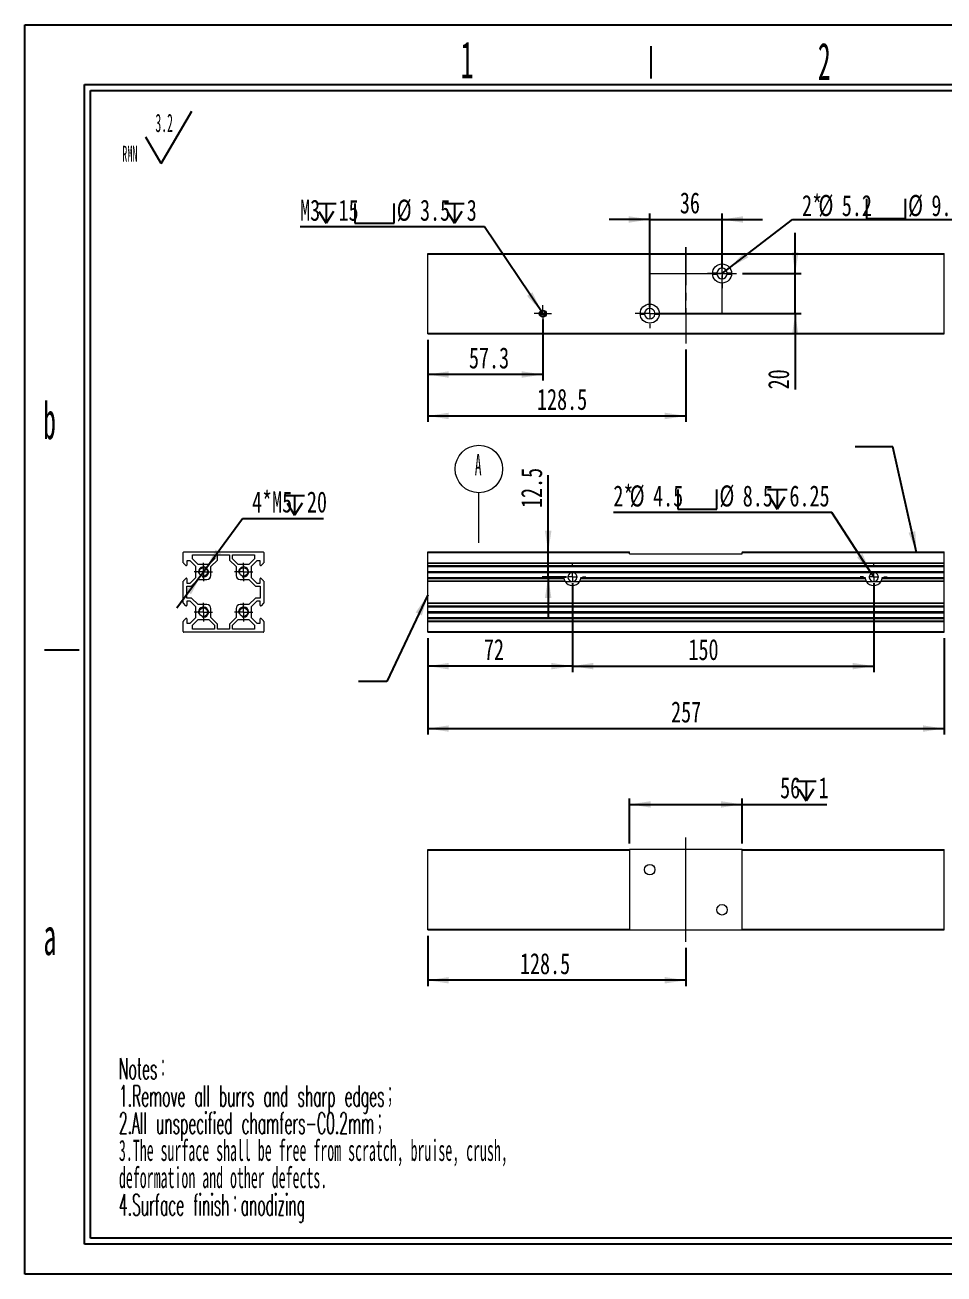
# Model space of a CAD drawing. Header units: millimetres. Extents: x 2 to 295, y 1 to 209.
# Drawn here: x 1.8 to 154.3, y 1.3 to 208.7 of the extents above; entities that cross this region are included whole.
import ezdxf

# ---------------------------------------------------------------- set-up
doc = ezdxf.new("R2010")
doc.units = ezdxf.units.MM
doc.linetypes.add('CENTER', pattern=[10.16, 6.35, -1.27, 1.27, -1.27])
doc.linetypes.add('CENTERX2', pattern=[20.32, 12.7, -2.54, 2.54, -2.54])
doc.layers.add('DIM', color=5, linetype='Continuous')
doc.layers.add('SLD-0', color=179, linetype='Continuous')
doc.layers.add('中心线', color=1, linetype='CENTER', lineweight=15)
doc.styles.add('SLDTEXTSTYLE1', font='TXT', dxfattribs={"width": 0.469})
doc.styles.add('SLDTEXTSTYLE14', font='TXT', dxfattribs={"width": 0.7})
doc.styles.add('SLDTEXTSTYLE2', font='TXT', dxfattribs={"width": 0.484, "bigfont": 'bigfont'})
doc.styles.add('SLDTEXTSTYLE3', font='TXT', dxfattribs={"width": 0.484})
doc.styles.add('SLDTEXTSTYLE6', font='TXT', dxfattribs={"width": 0.5025})
doc.dimstyles.new('SLDDIMSTYLE0', dxfattribs={"dimtxt": 3.5, "dimasz": 3.5, "dimexe": 0, "dimexo": 0.0625, "dimgap": 0.875, "dimtad": 2, "dimlfac": 3, "dimrnd": 1e-09, "dimzin": 12, "dimdsep": 46, "dimtxsty": 'SLDTEXTSTYLE1', "dimsah": 1, "dimcen": 0.09, "dimadec": 0, "dimazin": 3, "dimtfac": 1, "dimtofl": 0, "dimtmove": 0, "dimatfit": 3, "dimfxl": 0, "dimfrac": 2, "dimtolj": 1, "dimtzin": 12, "dimarcsym": 0})
doc.dimstyles.new('SLDDIMSTYLE1', dxfattribs={"dimtxt": 3.5, "dimasz": 3.5, "dimexe": 0, "dimexo": 0.0625, "dimgap": 0.875, "dimtad": 2, "dimlfac": 3, "dimrnd": 1e-09, "dimzin": 12, "dimdsep": 46, "dimtxsty": 'SLDTEXTSTYLE1', "dimsah": 1, "dimcen": 0.09, "dimadec": 0, "dimazin": 3, "dimtfac": 1, "dimtmove": 0, "dimatfit": 0, "dimfxl": 0, "dimfrac": 2, "dimtolj": 1, "dimtzin": 12, "dimarcsym": 0})
doc.dimstyles.new('SLDDIMSTYLE2', dxfattribs={"dimtxt": 3.5, "dimasz": 3.5, "dimexe": 0, "dimexo": 0.0625, "dimgap": 0.875, "dimtad": 0, "dimtih": 1, "dimtoh": 1, "dimlfac": 3, "dimrnd": 1e-09, "dimzin": 12, "dimdsep": 46, "dimtxsty": 'SLDTEXTSTYLE1', "dimsah": 1, "dimcen": 0, "dimadec": 0, "dimazin": 3, "dimtfac": 1, "dimtofl": 0, "dimtmove": 0, "dimatfit": 3, "dimfxl": 0, "dimfrac": 2, "dimtolj": 1, "dimtzin": 12, "dimarcsym": 0})
doc.dimstyles.new('SLDDIMSTYLE4', dxfattribs={"dimtxt": 0.18, "dimasz": 3.5, "dimexe": 0, "dimexo": 0.0625, "dimgap": 0, "dimtad": 0, "dimtih": 1, "dimtoh": 1, "dimdec": 0, "dimrnd": 1e-09, "dimzin": 0, "dimdsep": 46, "dimtxsty": 'Standard', "dimsah": 1, "dimcen": 0.09, "dimadec": 0, "dimazin": 0, "dimtfac": 3.5, "dimtdec": 0, "dimtofl": 0, "dimtmove": 0, "dimatfit": 3, "dimfxl": 0, "dimfrac": 2, "dimtolj": 1, "dimtzin": 0, "dimarcsym": 0})
doc.dimstyles.new('SLDDIMSTYLE6', dxfattribs={"dimtxt": 3.5, "dimasz": 3.5, "dimexe": 0, "dimexo": 0.0625, "dimgap": 0.875, "dimtad": 0, "dimtih": 1, "dimtoh": 1, "dimlfac": 3, "dimrnd": 1e-09, "dimzin": 12, "dimdsep": 46, "dimtxsty": 'SLDTEXTSTYLE1', "dimsah": 1, "dimcen": 0, "dimadec": 0, "dimazin": 3, "dimtfac": 1, "dimtmove": 0, "dimatfit": 3, "dimfxl": 0, "dimfrac": 2, "dimtolj": 1, "dimtzin": 12, "dimarcsym": 0})
doc.dimstyles.new('SLDDIMSTYLE7', dxfattribs={"dimtxt": 3.5, "dimasz": 3.5, "dimexe": 0, "dimexo": 0.0625, "dimgap": 0.875, "dimtad": 0, "dimtih": 1, "dimtoh": 1, "dimlfac": 3, "dimrnd": 1e-09, "dimzin": 12, "dimdsep": 46, "dimtxsty": 'SLDTEXTSTYLE1', "dimsah": 1, "dimcen": 0, "dimadec": 0, "dimazin": 3, "dimtfac": 1, "dimtofl": 0, "dimtmove": 0, "dimatfit": 3, "dimfxl": 0, "dimfrac": 2, "dimtolj": 1, "dimtzin": 12, "dimarcsym": 0})
doc.dimstyles.new('SLDDIMSTYLE8', dxfattribs={"dimtxt": 3.5, "dimasz": 3.5, "dimexe": 0, "dimexo": 0.0625, "dimgap": 0.875, "dimtad": 0, "dimtih": 1, "dimtoh": 1, "dimlfac": 3, "dimrnd": 1e-09, "dimzin": 12, "dimdsep": 46, "dimtxsty": 'SLDTEXTSTYLE1', "dimsah": 1, "dimcen": 0, "dimadec": 0, "dimazin": 3, "dimtfac": 1, "dimtofl": 0, "dimtmove": 0, "dimatfit": 3, "dimfxl": 0, "dimfrac": 2, "dimtolj": 1, "dimtzin": 12, "dimarcsym": 0})

# ---------------------------------------------------------------- blocks, each defined once
blk = doc.blocks.new('SW_NOTE_1')
at = {"layer": 'SLD-0', "color": 0, "char_height": 3.5, "attachment_point": 1}
for s, insert, style in [('Notes\\M+18146', (0, 4.51), 'SLDTEXTSTYLE2'), ('1.Remove all burrs and sharp edges\\M+18147', (0, -0.01), 'SLDTEXTSTYLE2'), ('2.All unspecified chamfers-C0.2mm\\M+18147', (0, -4.53), 'SLDTEXTSTYLE2'), ('3.The surface shall be free from scratch, bruise, crush,', (0, -9.05), 'SLDTEXTSTYLE3'), ('deformation and other defects.', (0, -13.57), 'SLDTEXTSTYLE3'), ('4.Surface finish\\M+18146anodizing', (0, -18.09), 'SLDTEXTSTYLE2')]:
    blk.add_mtext(s, dxfattribs=dict(at, insert=insert, style=style))
blk = doc.blocks.new('SW_NOTE_2')
at = {"layer": 'SLD-0', "color": 0}
for q in [(11.56, 9.16), (3.9, 4.83)]:
    blk.add_line((6.45, 0.49), q, dxfattribs=at)
at = {"layer": 'SLD-0', "color": 0, "attachment_point": 1, "style": 'SLDTEXTSTYLE1'}
for s, insert, char_height in [('3.2', (5.51, 8.73), 3.032), ('RMN', (0, 3.41), 2.646)]:
    blk.add_mtext(s, dxfattribs=dict(at, insert=insert, char_height=char_height))
blk = doc.blocks.new('_D')
at = {"layer": 'DIM'}
for p, q in [((68.64, 106.86), (68.64, 90.86)), ((154.31, 106.86), (154.31, 90.86)), ((68.64, 91.86), (154.31, 91.86))]:
    blk.add_line(p, q, dxfattribs=at)
for points in [[(68.64, 91.86), (72.14, 91.32), (72.14, 92.39)], [(154.31, 91.86), (150.81, 92.39), (150.81, 91.32)]]:
    blk.add_solid(points, dxfattribs=at)
at = {"layer": 'DIM', "insert": (109.02, 96.37), "char_height": 3.5, "attachment_point": 1, "style": 'SLDTEXTSTYLE14'}
blk.add_mtext('257', dxfattribs=at)
blk = doc.blocks.new('_D_1')
at = {"layer": 'DIM'}
for p, q in [((92.64, 116.02), (92.64, 101.22)), ((68.64, 106.86), (68.64, 101.22)), ((92.64, 102.22), (68.64, 102.22))]:
    blk.add_line(p, q, dxfattribs=at)
for points in [[(68.64, 102.22), (72.14, 101.68), (72.14, 102.76)], [(92.64, 102.22), (89.14, 102.76), (89.14, 101.68)]]:
    blk.add_solid(points, dxfattribs=at)
at = {"layer": 'DIM', "insert": (77.96, 106.73), "char_height": 3.5, "attachment_point": 1, "style": 'SLDTEXTSTYLE14'}
blk.add_mtext('72', dxfattribs=at)
blk = doc.blocks.new('_D_2')
at = {"layer": 'DIM'}
for p, q in [((92.64, 116.02), (92.64, 101.22)), ((142.64, 116.02), (142.64, 101.22)), ((92.64, 102.22), (142.64, 102.22))]:
    blk.add_line(p, q, dxfattribs=at)
for points in [[(92.64, 102.22), (96.14, 101.68), (96.14, 102.76)], [(142.64, 102.22), (139.14, 102.76), (139.14, 101.68)]]:
    blk.add_solid(points, dxfattribs=at)
at = {"layer": 'DIM', "insert": (111.9, 106.73), "char_height": 3.5, "attachment_point": 1, "style": 'SLDTEXTSTYLE14'}
blk.add_mtext('150', dxfattribs=at)
blk = doc.blocks.new('_D_3')
at = {"layer": 'DIM'}
for p, q in [((88.63, 121.19), (88.63, 133.91)), ((88.63, 117.02), (88.63, 121.19)), ((91.64, 117.02), (87.63, 117.02)), ((88.63, 117.02), (88.63, 110.29))]:
    blk.add_line(p, q, dxfattribs=at)
for points in [[(88.63, 121.19), (89.17, 124.69), (88.09, 124.69)], [(88.63, 117.02), (88.09, 113.52), (89.17, 113.52)]]:
    blk.add_solid(points, dxfattribs=at)
at = {"layer": 'DIM', "insert": (84.12, 128.47), "char_height": 3.5, "attachment_point": 1, "rotation": 90, "style": 'SLDTEXTSTYLE14'}
blk.add_mtext('12.5', dxfattribs=at)
blk = doc.blocks.new('SW_SYMBOL_HOLE_SPOT')
at = {"layer": 'DIM', "color": 0}
for p, q in [((0, 875), (0, 75)), ((1600, 75), (1600, 875)), ((0, 75), (1600, 75))]:
    blk.add_line(p, q, dxfattribs=at)
blk = doc.blocks.new('SW_SYMBOL_HOLE_DEPTH')
at = {"layer": 'DIM', "color": 0}
for p, q in [((0, 875), (800, 875)), ((100, 555), (400, 75)), ((400, 875), (400, 75)), ((700, 555), (400, 75))]:
    blk.add_line(p, q, dxfattribs=at)
blk = doc.blocks.new('_D_4')
at = {"layer": 'DIM'}
for p, q in [((135.69, 127.72), (99.44, 127.72)), ((142.23, 117.65), (135.69, 127.72)), ((142.64, 117.02), (142.23, 117.65))]:
    blk.add_line(p, q, dxfattribs=at)
blk.add_solid([(142.23, 117.65), (140.78, 120.88), (139.88, 120.29)], dxfattribs=at)
at = {"layer": 'DIM', "xscale": 0.004072727272727273, "yscale": 0.004072727272727273, "zscale": 0.004072727272727273}
for name, p in [('SW_SYMBOL_HOLE_SPOT', (110.12, 128)), ('SW_SYMBOL_HOLE_DEPTH', (125, 128))]:
    blk.add_blockref(name, p, dxfattribs=at)
at = {"layer": 'DIM', "char_height": 3.5, "attachment_point": 1, "style": 'SLDTEXTSTYLE14'}
for s, insert in [('2*', (99.44, 132.23)), ('%%c', (102.16, 132.23)), ('4.5', (106.03, 132.23)), ('%%c', (117.04, 132.23)), ('8.5', (120.91, 132.23)), ('6.25', (128.66, 132.23))]:
    blk.add_mtext(s, dxfattribs=dict(at, insert=insert))
blk = doc.blocks.new('SW_CENTERMARKSYMBOL_0')
at = {"layer": '中心线', "color": 0}
for p, q in [((0, 1.67), (0, 2.25)), ((-1.67, 0), (-2.25, 0)), ((0, 0), (-0.83, 0)), ((0, 0), (0, 0.83)), ((0, 0), (0, -0.83)), ((0, 0), (0.83, 0)), ((1.67, 0), (2.25, 0)), ((0, -1.67), (0, -2.25))]:
    blk.add_line(p, q, dxfattribs=at)
blk = doc.blocks.new('SW_CENTERMARKSYMBOL_1')
at = {"layer": '中心线', "color": 0}
for p, q in [((0, 1.67), (0, 2.25)), ((-1.67, 0), (-2.25, 0)), ((0, 0), (-0.83, 0)), ((0, 0), (0, 0.83)), ((0, 0), (0, -0.83)), ((0, 0), (0.83, 0)), ((1.67, 0), (2.25, 0)), ((0, -1.67), (0, -2.25))]:
    blk.add_line(p, q, dxfattribs=at)
blk = doc.blocks.new('SW_DATUMTAG_0')
at = {"color": 0, "linetype": 'Continuous', "lineweight": 0}
blk.add_line((0.68, -10.2), (0.68, -1.9), dxfattribs=at)
blk.add_circle((0.68, 2.04), 3.94, dxfattribs=at)
at = {"color": 0, "linetype": 'Continuous', "lineweight": 0, "insert": (0, 4.51), "char_height": 3.5, "attachment_point": 1, "style": 'SLDTEXTSTYLE1'}
blk.add_mtext('A', dxfattribs=at)
blk = doc.blocks.new('_D_5')
at = {"layer": 'DIM'}
for p, q in [((31.83, 118.42), (37.89, 126.72)), ((37.89, 126.72), (51.32, 126.72)), ((31.01, 117.29), (31.83, 118.42)), ((31.01, 117.29), (27.03, 111.86))]:
    blk.add_line(p, q, dxfattribs=at)
for points in [[(31.83, 118.42), (34.33, 120.93), (33.46, 121.56)], [(31.01, 117.29), (28.5, 114.78), (29.37, 114.15)]]:
    blk.add_solid(points, dxfattribs=at)
at = {"layer": 'DIM', "xscale": 0.004072727272727273, "yscale": 0.004072727272727273, "zscale": 0.004072727272727273}
blk.add_blockref('SW_SYMBOL_HOLE_DEPTH', (44.93, 127), dxfattribs=at)
at = {"layer": 'DIM', "char_height": 3.5, "attachment_point": 1, "style": 'SLDTEXTSTYLE14'}
for s, insert in [('4*M5', (39.48, 131.23)), ('20', (48.59, 131.23))]:
    blk.add_mtext(s, dxfattribs=dict(at, insert=insert))
blk = doc.blocks.new('SW_CENTERMARKSYMBOL_2')
at = {"layer": '中心线', "color": 0}
for p, q in [((-0.83, 0), (-1.53, 0)), ((0, 0), (-0.83, 0)), ((0, 0.83), (0, 1.53)), ((0, 0), (0, 0.83)), ((0, 0), (0, -0.83)), ((0, 0), (0.83, 0)), ((0.83, 0), (1.53, 0)), ((0, -0.83), (0, -1.53))]:
    blk.add_line(p, q, dxfattribs=at)
blk = doc.blocks.new('SW_CENTERMARKSYMBOL_3')
at = {"layer": '中心线', "color": 0}
for p, q in [((-0.83, 0), (-1.53, 0)), ((0, 0), (-0.83, 0)), ((0, 0.83), (0, 1.53)), ((0, 0), (0, 0.83)), ((0, 0), (0, -0.83)), ((0, 0), (0.83, 0)), ((0.83, 0), (1.53, 0)), ((0, -0.83), (0, -1.53))]:
    blk.add_line(p, q, dxfattribs=at)
blk = doc.blocks.new('SW_CENTERMARKSYMBOL_4')
at = {"layer": '中心线', "color": 0}
for p, q in [((-0.83, 0), (-1.53, 0)), ((0, 0), (-0.83, 0)), ((0, 0.83), (0, 1.53)), ((0, 0), (0, 0.83)), ((0, 0), (0, -0.83)), ((0, 0), (0.83, 0)), ((0.83, 0), (1.53, 0)), ((0, -0.83), (0, -1.53))]:
    blk.add_line(p, q, dxfattribs=at)
blk = doc.blocks.new('SW_CENTERMARKSYMBOL_5')
at = {"layer": '中心线', "color": 0}
for p, q in [((-0.83, 0), (-1.53, 0)), ((0, 0), (-0.83, 0)), ((0, 0.83), (0, 1.53)), ((0, 0), (0, 0.83)), ((0, 0), (0, -0.83)), ((0, 0), (0.83, 0)), ((0.83, 0), (1.53, 0)), ((0, -0.83), (0, -1.53))]:
    blk.add_line(p, q, dxfattribs=at)
blk = doc.blocks.new('_D_6')
at = {"layer": 'DIM'}
for p, q in [((68.64, 57.43), (68.64, 49.06)), ((111.48, 55.43), (111.48, 49.06)), ((111.48, 50.06), (68.64, 50.06))]:
    blk.add_line(p, q, dxfattribs=at)
for points in [[(68.64, 50.06), (72.14, 49.53), (72.14, 50.6)], [(111.48, 50.06), (107.98, 50.6), (107.98, 49.53)]]:
    blk.add_solid(points, dxfattribs=at)
at = {"layer": 'DIM', "insert": (83.94, 54.58), "char_height": 3.5, "attachment_point": 1, "style": 'SLDTEXTSTYLE14'}
blk.add_mtext('128.5', dxfattribs=at)
blk = doc.blocks.new('_D_7')
at = {"layer": 'DIM'}
for p, q in [((102.14, 72.77), (102.14, 80.27)), ((102.14, 79.27), (120.81, 79.27)), ((120.81, 72.77), (120.81, 80.27)), ((120.81, 79.27), (134.86, 79.27))]:
    blk.add_line(p, q, dxfattribs=at)
for points in [[(102.14, 79.27), (105.64, 78.73), (105.64, 79.8)], [(120.81, 79.27), (117.31, 79.8), (117.31, 78.73)]]:
    blk.add_solid(points, dxfattribs=at)
at = {"layer": 'DIM', "xscale": 0.004072727272727273, "yscale": 0.004072727272727273, "zscale": 0.004072727272727273}
blk.add_blockref('SW_SYMBOL_HOLE_DEPTH', (129.83, 79.55), dxfattribs=at)
at = {"layer": 'DIM', "char_height": 3.5, "attachment_point": 1, "style": 'SLDTEXTSTYLE14'}
for s, insert in [('56', (127.11, 83.78)), ('1', (133.49, 83.78))]:
    blk.add_mtext(s, dxfattribs=dict(at, insert=insert))
blk = doc.blocks.new('_D_8')
at = {"layer": 'DIM'}
for p, q in [((68.64, 156.41), (68.64, 142.76)), ((111.48, 154.8), (111.48, 142.76)), ((68.64, 143.76), (111.48, 143.76))]:
    blk.add_line(p, q, dxfattribs=at)
for points in [[(68.64, 143.76), (72.14, 143.22), (72.14, 144.3)], [(111.48, 143.76), (107.98, 144.3), (107.98, 143.22)]]:
    blk.add_solid(points, dxfattribs=at)
at = {"layer": 'DIM', "insert": (86.77, 148.27), "char_height": 3.5, "attachment_point": 1, "style": 'SLDTEXTSTYLE14'}
blk.add_mtext('128.5', dxfattribs=at)
blk = doc.blocks.new('_D_9')
at = {"layer": 'DIM'}
for p, q in [((105.48, 176.38), (98.75, 176.38)), ((105.48, 161.75), (105.48, 177.38)), ((105.48, 176.38), (117.48, 176.38)), ((117.48, 168.41), (117.48, 177.38)), ((117.48, 176.38), (124.21, 176.38))]:
    blk.add_line(p, q, dxfattribs=at)
for points in [[(105.48, 176.38), (101.98, 176.92), (101.98, 175.84)], [(117.48, 176.38), (120.98, 175.84), (120.98, 176.92)]]:
    blk.add_solid(points, dxfattribs=at)
at = {"layer": 'DIM', "insert": (110.48, 180.89), "char_height": 3.5, "attachment_point": 1, "style": 'SLDTEXTSTYLE14'}
blk.add_mtext('36', dxfattribs=at)
blk = doc.blocks.new('_D_10')
at = {"layer": 'DIM'}
for p, q in [((129.62, 167.41), (129.62, 174.14)), ((120.89, 167.41), (130.62, 167.41)), ((129.62, 160.75), (129.62, 167.41)), ((106.48, 160.75), (130.62, 160.75)), ((129.62, 160.75), (129.62, 148.17))]:
    blk.add_line(p, q, dxfattribs=at)
for points in [[(129.62, 167.41), (130.16, 170.91), (129.09, 170.91)], [(129.62, 160.75), (129.09, 157.25), (130.16, 157.25)]]:
    blk.add_solid(points, dxfattribs=at)
at = {"layer": 'DIM', "insert": (125.11, 148.17), "char_height": 3.5, "attachment_point": 1, "rotation": 90, "style": 'SLDTEXTSTYLE14'}
blk.add_mtext('20', dxfattribs=at)
blk = doc.blocks.new('_D_11')
at = {"layer": 'DIM'}
for p, q in [((118.73, 168.38), (129.17, 176.37)), ((129.17, 176.37), (165.42, 176.37)), ((117.48, 167.41), (118.73, 168.38))]:
    blk.add_line(p, q, dxfattribs=at)
blk.add_solid([(118.73, 168.38), (121.84, 170.08), (121.18, 170.93)], dxfattribs=at)
at = {"layer": 'DIM', "xscale": 0.004072727272727273, "yscale": 0.004072727272727273, "zscale": 0.004072727272727273}
for name, p in [('SW_SYMBOL_HOLE_SPOT', (141.43, 176.23)), ('SW_SYMBOL_HOLE_DEPTH', (156.31, 176.23))]:
    blk.add_blockref(name, p, dxfattribs=at)
at = {"layer": 'DIM', "char_height": 3.5, "attachment_point": 1, "style": 'SLDTEXTSTYLE14'}
for s, insert in [('2*', (130.75, 180.45)), ('%%c', (133.48, 180.45)), ('%%c', (148.35, 180.45)), ('5.2', (137.35, 180.45)), ('9.5', (152.22, 180.45)), ('6.25', (159.97, 180.45))]:
    blk.add_mtext(s, dxfattribs=dict(at, insert=insert))
blk = doc.blocks.new('_D_12')
at = {"layer": 'DIM'}
for p, q in [((87.74, 159.75), (87.74, 149.64)), ((68.64, 156.41), (68.64, 149.64)), ((87.74, 150.64), (68.64, 150.64))]:
    blk.add_line(p, q, dxfattribs=at)
for points in [[(68.64, 150.64), (72.14, 150.1), (72.14, 151.18)], [(87.74, 150.64), (84.24, 151.18), (84.24, 150.1)]]:
    blk.add_solid(points, dxfattribs=at)
at = {"layer": 'DIM', "insert": (75.48, 155.15), "char_height": 3.5, "attachment_point": 1, "style": 'SLDTEXTSTYLE14'}
blk.add_mtext('57.3', dxfattribs=at)
blk = doc.blocks.new('_D_13')
at = {"layer": 'DIM'}
for p, q in [((78.06, 175.16), (47.46, 175.16)), ((87.51, 161.09), (78.06, 175.16)), ((87.74, 160.75), (87.51, 161.09))]:
    blk.add_line(p, q, dxfattribs=at)
blk.add_solid([(87.51, 161.09), (86.01, 164.3), (85.11, 163.7)], dxfattribs=at)
at = {"layer": 'DIM', "xscale": 0.004072727272727273, "yscale": 0.004072727272727273, "zscale": 0.004072727272727273}
for name, p in [('SW_SYMBOL_HOLE_DEPTH', (50.18, 175.45)), ('SW_SYMBOL_HOLE_SPOT', (56.57, 175.45)), ('SW_SYMBOL_HOLE_DEPTH', (71.45, 175.45))]:
    blk.add_blockref(name, p, dxfattribs=at)
at = {"layer": 'DIM', "char_height": 3.5, "attachment_point": 1, "style": 'SLDTEXTSTYLE14'}
for s, insert in [('M3', (47.46, 179.67)), ('15', (53.84, 179.67)), ('%%c', (63.49, 179.67)), ('3.5', (67.36, 179.67)), ('3', (75.11, 179.67))]:
    blk.add_mtext(s, dxfattribs=dict(at, insert=insert))
blk = doc.blocks.new('SW_CENTERMARKSYMBOL_6')
at = {"layer": '中心线', "color": 0}
for p, q in [((0, 1.67), (0, 2.42)), ((-1.67, 0), (-2.42, 0)), ((0, 0), (-0.83, 0)), ((0, 0), (0, 0.83)), ((0, 0), (0, -0.83)), ((0, 0), (0.83, 0)), ((1.67, 0), (2.42, 0)), ((0, -1.67), (0, -2.42))]:
    blk.add_line(p, q, dxfattribs=at)
blk = doc.blocks.new('SW_CENTERMARKSYMBOL_7')
at = {"layer": '中心线', "color": 0}
for p, q in [((0, 1.67), (0, 2.42)), ((-1.67, 0), (-2.42, 0)), ((0, 0), (-0.83, 0)), ((0, 0), (0, 0.83)), ((0, 0), (0, -0.83)), ((0, 0), (0.83, 0)), ((1.67, 0), (2.42, 0)), ((0, -1.67), (0, -2.42))]:
    blk.add_line(p, q, dxfattribs=at)
blk = doc.blocks.new('SW_CENTERMARKSYMBOL_8')
at = {"layer": '中心线', "color": 0}
for p, q in [((-0.83, 0), (-1.42, 0)), ((0, 0), (-0.83, 0)), ((0, 0.83), (0, 1.42)), ((0, 0), (0, 0.83)), ((0, 0), (0, -0.83)), ((0, 0), (0.83, 0)), ((0.83, 0), (1.42, 0)), ((0, -0.83), (0, -1.42))]:
    blk.add_line(p, q, dxfattribs=at)

msp = doc.modelspace()

# ---------------------------------------------------------------- linework, layer by layer
at = {"color": 7, "linetype": 'Continuous', "lineweight": 15}
for p, q in [((68.6428, 170.7474), (154.3094, 170.7474)), ((68.6428, 170.6474), (68.6428, 170.7474)), ((68.6428, 157.514), (68.6428, 170.6474)), ((68.6428, 170.6474), (154.3094, 170.6474)), ((154.3094, 170.6474), (154.3094, 170.7474)), ((154.3094, 157.514), (154.3094, 170.6474)), ((115.8928, 167.414), (116.6094, 167.414)), ((115.8959, 167.514), (116.6152, 167.514)), ((115.8959, 167.314), (116.6152, 167.314)), ((118.337, 167.514), (119.0563, 167.514)), ((118.337, 167.314), (119.0563, 167.314)), ((118.3428, 167.414), (119.0594, 167.414)), ((87.1594, 160.7474), (87.3261, 160.7474)), ((87.1681, 160.8474), (87.3383, 160.8474)), ((87.1681, 160.6474), (87.3383, 160.6474)), ((87.3284, 160.7474), (88.1592, 160.7474)), ((87.3416, 160.8474), (88.1446, 160.8474)), ((87.3421, 160.6474), (88.1421, 160.6474)), ((88.1473, 160.8474), (88.3175, 160.8474)), ((88.1473, 160.6474), (88.3175, 160.6474)), ((88.1594, 160.7474), (88.3261, 160.7474)), ((103.8928, 160.7474), (104.6094, 160.7474)), ((103.8959, 160.8474), (104.6152, 160.8474)), ((103.8959, 160.6474), (104.6152, 160.6474)), ((106.337, 160.8474), (107.0563, 160.8474)), ((106.337, 160.6474), (107.0563, 160.6474)), ((106.3428, 160.7474), (107.0594, 160.7474)), ((68.6428, 157.414), (68.6428, 157.514)), ((68.6428, 157.514), (154.3094, 157.514)), ((68.6428, 157.414), (154.3094, 157.414)), ((154.3094, 157.414), (154.3094, 157.514)), ((28.0848, 119.3956), (28.0848, 121.0893)), ((28.1848, 121.1893), (41.3182, 121.1893)), ((29.5848, 120.0429), (29.5848, 120.6893)), ((29.5848, 120.6893), (33.2515, 120.6893)), ((33.2515, 120.6893), (33.2515, 120.0429)), ((33.7515, 120.6893), (35.7515, 120.6893)), ((33.7515, 119.8358), (33.7515, 120.6893)), ((35.7515, 120.6893), (35.7515, 119.8358)), ((36.2515, 120.6893), (39.9182, 120.6893)), ((36.2515, 120.0429), (36.2515, 120.6893)), ((39.9182, 120.6893), (39.9182, 120.0429)), ((41.4182, 121.0893), (41.4182, 119.3956)), ((68.6428, 121.0893), (68.6428, 121.1893)), ((68.6428, 121.1893), (102.1428, 121.1893)), ((68.6428, 121.0893), (102.1428, 121.0893)), ((68.6428, 119.3956), (68.6428, 121.0893)), ((102.1428, 121.0893), (102.1428, 121.1893)), ((102.1428, 120.856), (102.1428, 121.0893)), ((102.1428, 120.856), (120.8094, 120.856)), ((120.8094, 121.1893), (120.8094, 121.0893)), ((120.8094, 121.1893), (154.3094, 121.1893)), ((120.8094, 121.0893), (154.3094, 121.0893)), ((120.8094, 120.856), (120.8094, 121.0893)), ((154.3094, 121.0893), (154.3094, 121.1893)), ((154.3094, 119.3956), (154.3094, 121.0893)), ((28.5141, 118.9267), (28.1129, 119.328)), ((29.2313, 119.6893), (28.6848, 119.6893)), ((28.6848, 119.6893), (28.6848, 118.9974)), ((30.1682, 118.7524), (29.2313, 119.6893)), ((30.5217, 119.106), (29.5848, 120.0429)), ((30.1682, 117.956), (30.1682, 118.7524)), ((31.3182, 119.106), (30.5217, 119.106)), ((31.4182, 119.006), (31.3182, 119.106)), ((31.5182, 119.106), (31.4182, 119.006)), ((32.3146, 119.106), (31.5182, 119.106)), ((33.2515, 120.0429), (32.3146, 119.106)), ((32.6682, 118.7524), (33.7515, 119.8358)), ((32.6682, 117.956), (32.6682, 118.7524)), ((35.7515, 119.8358), (36.8348, 118.7524)), ((37.1884, 119.106), (36.2515, 120.0429)), ((36.8348, 118.7524), (36.8348, 117.956)), ((37.9848, 119.106), (37.1884, 119.106)), ((38.0848, 119.006), (37.9848, 119.106)), ((38.1848, 119.106), (38.0848, 119.006)), ((38.9813, 119.106), (38.1848, 119.106)), ((39.9182, 120.0429), (38.9813, 119.106)), ((40.2717, 119.6893), (39.3348, 118.7524)), ((39.3348, 118.7524), (39.3348, 117.956)), ((40.8182, 119.6893), (40.2717, 119.6893)), ((40.8182, 118.9974), (40.8182, 119.6893)), ((41.3902, 119.328), (40.9889, 118.9267)), ((68.6428, 119.3956), (154.3094, 119.3956)), ((68.6428, 119.328), (68.6428, 119.3956)), ((68.6428, 119.328), (154.3094, 119.328)), ((68.6428, 118.9267), (68.6428, 119.328)), ((68.6428, 118.9267), (154.3094, 118.9267)), ((68.6428, 118.8974), (68.6428, 118.9267)), ((68.6428, 118.8974), (154.3094, 118.8974)), ((68.6428, 118.7524), (68.6428, 118.8974)), ((68.6428, 118.7524), (154.3094, 118.7524)), ((68.6428, 117.956), (68.6428, 118.7524)), ((154.3094, 119.328), (154.3094, 119.3956)), ((154.3094, 118.9267), (154.3094, 119.328)), ((154.3094, 118.8974), (154.3094, 118.9267)), ((154.3094, 118.7524), (154.3094, 118.8974)), ((154.3094, 117.956), (154.3094, 118.7524)), ((28.0848, 112.7289), (28.0848, 116.3164)), ((28.1129, 116.384), (28.5141, 116.7853)), ((28.6848, 116.7146), (28.6848, 116.0226)), ((29.2313, 116.0226), (30.1682, 116.9595)), ((29.4384, 115.5226), (30.5217, 116.606)), ((30.2682, 117.856), (30.1682, 117.956)), ((30.1682, 117.756), (30.2682, 117.856)), ((30.1682, 116.9595), (30.1682, 117.756)), ((30.5217, 116.606), (31.3182, 116.606)), ((31.3182, 116.606), (31.4182, 116.706)), ((31.4182, 116.706), (31.5182, 116.606)), ((31.5182, 116.606), (32.0015, 116.606)), ((32.5682, 117.856), (32.6682, 117.956)), ((32.6682, 117.756), (32.5682, 117.856)), ((32.6682, 117.2726), (32.6682, 117.756)), ((36.8348, 117.956), (36.9348, 117.856)), ((36.9348, 117.856), (36.8348, 117.756)), ((36.8348, 117.756), (36.8348, 117.2726)), ((37.5015, 116.606), (37.9848, 116.606)), ((37.9848, 116.606), (38.0848, 116.706)), ((38.0848, 116.706), (38.1848, 116.606)), ((38.1848, 116.606), (38.9813, 116.606)), ((38.9813, 116.606), (40.0646, 115.5226)), ((39.3348, 117.956), (39.2348, 117.856)), ((39.2348, 117.856), (39.3348, 117.756)), ((39.3348, 117.756), (39.3348, 116.9595)), ((39.3348, 116.9595), (40.2717, 116.0226)), ((40.8182, 116.0226), (40.8182, 116.7146)), ((40.9889, 116.7853), (41.3902, 116.384)), ((41.4182, 116.3164), (41.4182, 112.7289)), ((68.6428, 117.956), (154.3094, 117.956)), ((68.6428, 117.856), (68.6428, 117.956)), ((68.6428, 117.856), (154.3094, 117.856)), ((68.6428, 117.756), (68.6428, 117.856)), ((68.6428, 117.756), (92.4855, 117.756)), ((68.6428, 116.9595), (68.6428, 117.756)), ((68.6428, 116.9595), (91.2275, 116.9595)), ((68.6428, 116.8146), (68.6428, 116.9595)), ((91.2416, 116.8146), (68.6428, 116.8146)), ((68.6428, 116.7853), (68.6428, 116.8146)), ((68.6428, 116.7853), (91.2461, 116.7853)), ((68.6428, 116.384), (68.6428, 116.7853)), ((68.6428, 116.384), (91.3782, 116.384)), ((68.6428, 116.3164), (68.6428, 116.384)), ((68.6428, 116.3164), (91.4147, 116.3164)), ((68.6428, 112.7289), (68.6428, 116.3164)), ((91.4538, 116.2524), (93.8318, 116.2524)), ((92.8, 117.756), (142.4855, 117.756)), ((93.8708, 116.3164), (141.4147, 116.3164)), ((93.9073, 116.384), (141.3782, 116.384)), ((94.0394, 116.7853), (141.2461, 116.7853)), ((141.2416, 116.8146), (94.0439, 116.8146)), ((94.058, 116.9595), (141.2275, 116.9595)), ((141.4538, 116.2524), (143.8318, 116.2524)), ((142.8, 117.756), (154.3094, 117.756)), ((143.8708, 116.3164), (154.3094, 116.3164)), ((143.9073, 116.384), (154.3094, 116.384)), ((144.0394, 116.7853), (154.3094, 116.7853)), ((154.3094, 116.8146), (144.0439, 116.8146)), ((144.058, 116.9595), (154.3094, 116.9595)), ((154.3094, 117.856), (154.3094, 117.956)), ((154.3094, 117.756), (154.3094, 117.856)), ((154.3094, 116.9595), (154.3094, 117.756)), ((154.3094, 116.8146), (154.3094, 116.9595)), ((154.3094, 116.7853), (154.3094, 116.8146)), ((154.3094, 116.384), (154.3094, 116.7853)), ((154.3094, 116.3164), (154.3094, 116.384)), ((154.3094, 112.7289), (154.3094, 116.3164)), ((28.6848, 116.0226), (29.2313, 116.0226)), ((28.6848, 115.5226), (29.4384, 115.5226)), ((28.6848, 113.5226), (28.6848, 115.5226)), ((40.0646, 115.5226), (40.8182, 115.5226)), ((40.2717, 116.0226), (40.8182, 116.0226)), ((40.8182, 115.5226), (40.8182, 113.5226)), ((28.5141, 112.26), (28.1129, 112.6613)), ((29.4384, 113.5226), (28.6848, 113.5226)), ((29.2313, 113.0226), (28.6848, 113.0226)), ((28.6848, 113.0226), (28.6848, 112.3307)), ((30.1682, 112.0858), (29.2313, 113.0226)), ((30.5217, 112.4393), (29.4384, 113.5226)), ((30.1682, 111.2893), (30.1682, 112.0858)), ((31.3182, 112.4393), (30.5217, 112.4393)), ((31.4182, 112.3393), (31.3182, 112.4393)), ((31.5182, 112.4393), (31.4182, 112.3393)), ((32.0015, 112.4393), (31.5182, 112.4393)), ((37.9848, 112.4393), (37.5015, 112.4393)), ((38.0848, 112.3393), (37.9848, 112.4393)), ((38.1848, 112.4393), (38.0848, 112.3393)), ((38.9813, 112.4393), (38.1848, 112.4393)), ((40.0646, 113.5226), (38.9813, 112.4393)), ((40.2717, 113.0226), (39.3348, 112.0858)), ((39.3348, 112.0858), (39.3348, 111.2893)), ((40.8182, 113.5226), (40.0646, 113.5226)), ((40.8182, 113.0226), (40.2717, 113.0226)), ((40.8182, 112.3307), (40.8182, 113.0226)), ((41.3902, 112.6613), (40.9889, 112.26)), ((68.6428, 112.7289), (154.3094, 112.7289)), ((68.6428, 112.6613), (68.6428, 112.7289)), ((68.6428, 112.6613), (154.3094, 112.6613)), ((68.6428, 112.26), (68.6428, 112.6613)), ((68.6428, 112.26), (154.3094, 112.26)), ((68.6428, 112.2307), (68.6428, 112.26)), ((68.6428, 112.2307), (154.3094, 112.2307)), ((68.6428, 112.0858), (68.6428, 112.2307)), ((68.6428, 112.0858), (154.3094, 112.0858)), ((68.6428, 111.2893), (68.6428, 112.0858)), ((154.3094, 112.6613), (154.3094, 112.7289)), ((154.3094, 112.26), (154.3094, 112.6613)), ((154.3094, 112.2307), (154.3094, 112.26)), ((154.3094, 112.0858), (154.3094, 112.2307)), ((154.3094, 111.2893), (154.3094, 112.0858)), ((28.1129, 109.7173), (28.5141, 110.1186)), ((28.6848, 110.0479), (28.6848, 109.356)), ((29.2313, 109.356), (30.1682, 110.2929)), ((29.5848, 109.0024), (30.5217, 109.9393)), ((30.2682, 111.1893), (30.1682, 111.2893)), ((30.1682, 111.0893), (30.2682, 111.1893)), ((30.1682, 110.2929), (30.1682, 111.0893)), ((30.5217, 109.9393), (31.3182, 109.9393)), ((31.3182, 109.9393), (31.4182, 110.0393)), ((31.4182, 110.0393), (31.5182, 109.9393)), ((31.5182, 109.9393), (32.3146, 109.9393)), ((32.3146, 109.9393), (33.2515, 109.0024)), ((32.5682, 111.1893), (32.6682, 111.2893)), ((32.6682, 111.0893), (32.5682, 111.1893)), ((32.6682, 111.2893), (32.6682, 111.7726)), ((32.6682, 110.2929), (32.6682, 111.0893)), ((33.7515, 109.2095), (32.6682, 110.2929)), ((36.8348, 110.2929), (35.7515, 109.2095)), ((36.2515, 109.0024), (37.1884, 109.9393)), ((36.8348, 111.7726), (36.8348, 111.2893)), ((36.8348, 111.2893), (36.9348, 111.1893)), ((36.9348, 111.1893), (36.8348, 111.0893)), ((36.8348, 111.0893), (36.8348, 110.2929)), ((37.1884, 109.9393), (37.9848, 109.9393)), ((37.6682, 111.7518), (37.6682, 111.7222)), ((37.9848, 109.9393), (38.0848, 110.0393)), ((38.0848, 110.0393), (38.1848, 109.9393)), ((38.1848, 109.9393), (38.9813, 109.9393)), ((38.9813, 109.9393), (39.9182, 109.0024)), ((39.3348, 111.2893), (39.2348, 111.1893)), ((39.2348, 111.1893), (39.3348, 111.0893)), ((39.3348, 111.0893), (39.3348, 110.2929)), ((39.3348, 110.2929), (40.2717, 109.356)), ((40.8182, 109.356), (40.8182, 110.0479)), ((40.9889, 110.1186), (41.3902, 109.7173)), ((68.6428, 111.2893), (154.3094, 111.2893)), ((68.6428, 111.1893), (68.6428, 111.2893)), ((68.6428, 111.1893), (154.3094, 111.1893)), ((68.6428, 111.0893), (68.6428, 111.1893)), ((68.6428, 111.0893), (154.3094, 111.0893)), ((68.6428, 110.2929), (68.6428, 111.0893)), ((68.6428, 110.2929), (154.3094, 110.2929)), ((68.6428, 110.1479), (68.6428, 110.2929)), ((154.3094, 110.1479), (68.6428, 110.1479)), ((68.6428, 110.1186), (68.6428, 110.1479)), ((68.6428, 110.1186), (154.3094, 110.1186)), ((68.6428, 109.7173), (68.6428, 110.1186)), ((154.3094, 111.1893), (154.3094, 111.2893)), ((154.3094, 111.0893), (154.3094, 111.1893)), ((154.3094, 110.2929), (154.3094, 111.0893)), ((154.3094, 110.1479), (154.3094, 110.2929)), ((154.3094, 110.1186), (154.3094, 110.1479)), ((154.3094, 109.7173), (154.3094, 110.1186)), ((28.0848, 107.956), (28.0848, 109.6497)), ((41.3182, 107.856), (28.1848, 107.856)), ((28.6848, 109.356), (29.2313, 109.356)), ((29.5848, 108.356), (29.5848, 109.0024)), ((33.2515, 108.356), (29.5848, 108.356)), ((33.2515, 109.0024), (33.2515, 108.356)), ((33.7515, 108.356), (33.7515, 109.2095)), ((35.7515, 108.356), (33.7515, 108.356)), ((35.7515, 109.2095), (35.7515, 108.356)), ((36.2515, 108.356), (36.2515, 109.0024)), ((39.9182, 108.356), (36.2515, 108.356)), ((39.9182, 109.0024), (39.9182, 108.356)), ((40.2717, 109.356), (40.8182, 109.356)), ((41.4182, 109.6497), (41.4182, 107.956)), ((68.6428, 109.7173), (154.3094, 109.7173)), ((68.6428, 109.6497), (68.6428, 109.7173)), ((68.6428, 109.6497), (154.3094, 109.6497)), ((68.6428, 107.956), (68.6428, 109.6497)), ((68.6428, 107.856), (68.6428, 107.956)), ((68.6428, 107.956), (154.3094, 107.956)), ((68.6428, 107.856), (154.3094, 107.856)), ((154.3094, 109.6497), (154.3094, 109.7173)), ((154.3094, 107.956), (154.3094, 109.6497)), ((154.3094, 107.856), (154.3094, 107.956)), ((68.6428, 71.6663), (68.6428, 71.7663)), ((68.6428, 71.7663), (102.1428, 71.7663)), ((68.6428, 58.5329), (68.6428, 71.6663)), ((68.6428, 71.6663), (102.1428, 71.6663)), ((102.1428, 71.6663), (102.1428, 71.7663)), ((120.8094, 71.7663), (102.1428, 71.7663)), ((102.1428, 71.6663), (102.1428, 58.5329)), ((120.8094, 71.7663), (154.3094, 71.7663)), ((120.8094, 71.7663), (120.8094, 71.6663)), ((120.8094, 71.6663), (154.3094, 71.6663)), ((120.8094, 58.5329), (120.8094, 71.6663)), ((154.3094, 71.6663), (154.3094, 71.7663)), ((154.3094, 58.5329), (154.3094, 71.6663)), ((68.6428, 58.5329), (102.1428, 58.5329)), ((68.6428, 58.4329), (68.6428, 58.5329)), ((68.6428, 58.4329), (102.1428, 58.4329)), ((102.1428, 58.4329), (102.1428, 58.5329)), ((102.1428, 58.4329), (120.8094, 58.4329)), ((120.8094, 58.5329), (154.3094, 58.5329)), ((120.8094, 58.5329), (120.8094, 58.4329)), ((120.8094, 58.4329), (154.3094, 58.4329)), ((154.3094, 58.4329), (154.3094, 58.5329))]:
    msp.add_line(p, q, dxfattribs=at)
at = {"color": 7, "linetype": 'CENTERX2', "lineweight": 0}
for p, q in [((111.4761, 160.7474), (111.4761, 171.8012)), ((105.4761, 167.414), (117.4761, 167.414)), ((105.4761, 160.7474), (117.4761, 160.7474))]:
    msp.add_line(p, q, dxfattribs=at)
at = {"color": 7, "linetype": 'Continuous', "lineweight": 15}
for centre, radius in [((117.4761, 167.414), 1.5833), ((105.4761, 160.7474), 1.5833), ((87.7428, 160.7474), 0.5833), ((31.4182, 117.856), 0.7), ((38.0848, 117.856), 0.7), ((31.4182, 111.1893), 0.7), ((38.0848, 111.1893), 0.7), ((105.4761, 68.4329), 0.8667), ((117.4761, 61.7663), 0.8667)]:
    msp.add_circle(centre, radius, dxfattribs=at)
for centre, radius, start, end in [((117.4761, 167.414), 0.8667, 6.62581, 173.37419), ((117.4761, 167.414), 0.8667, 173.37419, 180), ((117.4761, 167.414), 0.8667, 180, 186.62581), ((117.4761, 167.414), 0.8667, 186.62581, 353.37419), ((117.4761, 167.414), 0.8667, 0, 6.62581), ((117.4761, 167.414), 0.8667, 353.37419, 0), ((87.7428, 160.7474), 0.4167, 166.11346, 180), ((87.7428, 160.7474), 0.4167, 180, 193.88654), ((87.7428, 160.7474), 0.4167, 13.88654, 166.11346), ((87.7428, 160.7474), 0.4167, 193.88654, 346.11346), ((87.7428, 160.7474), 0.4167, 0, 13.88654), ((87.7428, 160.7474), 0.4167, 346.11346, 0), ((105.4761, 160.7474), 0.8667, 173.37419, 180), ((105.4761, 160.7474), 0.8667, 180, 186.62581), ((105.4761, 160.7474), 0.8667, 6.62581, 173.37419), ((105.4761, 160.7474), 0.8667, 186.62581, 353.37419), ((105.4761, 160.7474), 0.8667, 0, 6.62581), ((105.4761, 160.7474), 0.8667, 353.37419, 0), ((28.1848, 121.0893), 0.1, 90, 180), ((41.3182, 121.0893), 0.1, 0, 90), ((28.1805, 119.3956), 0.0957, 180, 225), ((28.5848, 118.9974), 0.1, 225, 0), ((40.9182, 118.9974), 0.1, 180, 315), ((41.3225, 119.3956), 0.0957, 315, 0), ((28.1805, 116.3164), 0.0957, 135, 180), ((28.5848, 116.7146), 0.1, 360, 135), ((32.0015, 117.2726), 0.6667, 270, 0), ((37.5015, 117.2726), 0.6667, 180, 270), ((40.9182, 116.7146), 0.1, 45, 180), ((41.3225, 116.3164), 0.0957, 0, 45), ((92.6428, 117.0226), 1.4167, 182.553403, 188.446489), ((92.6428, 117.0226), 1.4167, 189.64601, 206.795621), ((92.6428, 117.0226), 1.4167, 209.904765, 330.095235), ((92.6428, 117.0226), 0.75, 102.101492, 77.898508), ((92.6428, 117.0226), 0.75, 77.898508, 102.101492), ((92.6428, 117.0226), 1.4167, 333.204379, 350.35399), ((92.6428, 117.0226), 1.4167, 351.553511, 357.446597), ((142.6428, 117.0226), 1.4167, 182.553403, 188.446489), ((142.6428, 117.0226), 1.4167, 189.64601, 206.795621), ((142.6428, 117.0226), 1.4167, 209.904765, 330.095235), ((142.6428, 117.0226), 0.75, 102.101492, 77.898508), ((142.6428, 117.0226), 0.75, 77.898508, 102.101492), ((142.6428, 117.0226), 1.4167, 333.204379, 350.35399), ((142.6428, 117.0226), 1.4167, 351.553511, 357.446597), ((28.1805, 112.7289), 0.0957, 180, 225), ((28.5848, 112.3307), 0.1, 225, 0), ((32.0015, 111.7726), 0.6667, 0, 90), ((37.5015, 111.7726), 0.6667, 90, 180), ((40.9182, 112.3307), 0.1, 180, 315), ((41.3225, 112.7289), 0.0957, 315, 360), ((28.5848, 110.0479), 0.1, 0, 135), ((40.9182, 110.0479), 0.1, 45, 180), ((28.1805, 109.6497), 0.0957, 135, 180), ((28.1848, 107.956), 0.1, 180, 270), ((41.3182, 107.956), 0.1, 270, 0), ((41.3225, 109.6497), 0.0957, 0, 45)]:
    msp.add_arc(centre, radius, start, end, dxfattribs=at)
at = {"color": 7, "linetype": 'Continuous', "lineweight": 0}
for centre, radius in [((87.7428, 160.7474), 0.5), ((31.4182, 117.856), 0.8333), ((31.4182, 117.856), 0.8333), ((38.0848, 117.856), 0.8333), ((38.0848, 117.856), 0.8333), ((31.4182, 111.1893), 0.8333), ((31.4182, 111.1893), 0.8333), ((38.0848, 111.1893), 0.8333), ((38.0848, 111.1893), 0.8333)]:
    msp.add_arc(centre, radius, 255, 195, dxfattribs=at)
at = {"color": 7, "linetype": 'Continuous', "lineweight": 15}
for points, knots in [([(91.2461, 116.7853), (91.245, 116.7923), (91.2427, 116.8063), (91.2414, 116.815), (91.2416, 116.8137), (91.2416, 116.8133)], [0, 0, 0, 0, 0.43158496, 0.8591092, 1, 1, 1, 1]), ([(91.4147, 116.3164), (91.4077, 116.3285), (91.4011, 116.3405), (91.3885, 116.3639), (91.383, 116.3746), (91.3782, 116.384)], [0, 0, 0, 0, 0.5, 0.5, 1, 1, 1, 1]), ([(93.9073, 116.384), (93.9026, 116.3747), (93.897, 116.3638), (93.8845, 116.3406), (93.8777, 116.3284), (93.8708, 116.3164)], [0, 0, 0, 0, 0.5, 0.5, 1, 1, 1, 1]), ([(94.0439, 116.8133), (94.0439, 116.8133), (94.0439, 116.8133), (94.0423, 116.8024), (94.0402, 116.7903), (94.0394, 116.7853)], [0, 0, 0, 0, 0.28346979, 0.70698715, 1, 1, 1, 1]), ([(141.2461, 116.7853), (141.245, 116.7923), (141.2427, 116.8063), (141.2414, 116.815), (141.2416, 116.8137), (141.2416, 116.8133)], [0, 0, 0, 0, 0.43158389, 0.8591092, 1, 1, 1, 1]), ([(141.4147, 116.3164), (141.4077, 116.3285), (141.4011, 116.3405), (141.3885, 116.3639), (141.383, 116.3746), (141.3782, 116.384)], [0, 0, 0, 0, 0.5, 0.5, 1, 1, 1, 1]), ([(143.9073, 116.384), (143.9026, 116.3747), (143.897, 116.3638), (143.8845, 116.3406), (143.8777, 116.3284), (143.8708, 116.3164)], [0, 0, 0, 0, 0.5, 0.5, 1, 1, 1, 1]), ([(144.0439, 116.8133), (144.0439, 116.8133), (144.0439, 116.8133), (144.0423, 116.8024), (144.0402, 116.7903), (144.0394, 116.7853)], [0, 0, 0, 0, 0.283469334, 0.706986006, 1, 1, 1, 1])]:
    msp.add_open_spline(points, degree=3, knots=knots, dxfattribs=at)
at = {"layer": 'SLD-0'}
for p, q in [((1.812, 208.6737), (295.1066, 208.6737)), ((1.812, 1.2938), (1.812, 208.6737)), ((12.6748, 7.2189), (12.6748, 197.811)), ((12.6748, 197.811), (289.1814, 197.811)), ((289.1814, 7.2189), (12.6748, 7.2189)), ((295.1066, 1.2938), (1.812, 1.2938))]:
    msp.add_line(p, q, dxfattribs=at)
at = {"layer": 'SLD-0', "color": 6, "linetype": 'Continuous'}
for p, q in [((105.701, 199.786), (105.701, 205.1695)), ((11.6873, 6.2314), (11.6873, 198.7985)), ((11.6873, 198.7985), (290.1689, 198.7985)), ((10.8046, 104.8527), (5.0681, 104.8527)), ((290.1689, 6.2314), (11.6873, 6.2314))]:
    msp.add_line(p, q, dxfattribs=at)
at = {"layer": '中心线'}
for p, q in [((111.4761, 171.8012), (111.4761, 155.7978)), ((105.4761, 160.7474), (105.4761, 167.414)), ((117.4761, 160.7474), (117.4761, 167.414))]:
    msp.add_line(p, q, dxfattribs=at)
at = {"layer": '中心线', "linetype": 'CENTERX2', "lineweight": 0, "ltscale": 1.666667}
msp.add_line((111.4761, 56.4329), (111.4761, 73.7663), dxfattribs=at)

# ---------------------------------------------------------------- block references
at = {"color": 7, "linetype": 'Continuous', "lineweight": 0}
msp.add_blockref('SW_DATUMTAG_0', (76.4508, 132.9125), dxfattribs=at)
at = {"layer": 'SLD-0'}
msp.add_blockref('SW_NOTE_2', (17.9449, 185.1999), dxfattribs=at)
at = {"layer": 'SLD-0', "color": 5}
msp.add_blockref('SW_NOTE_1', (17.3959, 32.6244), dxfattribs=at)
at = {"layer": '中心线'}
for name, p in [('SW_CENTERMARKSYMBOL_7', (117.4761, 167.414)), ('SW_CENTERMARKSYMBOL_8', (87.7428, 160.7474)), ('SW_CENTERMARKSYMBOL_6', (105.4761, 160.7474)), ('SW_CENTERMARKSYMBOL_2', (31.4182, 117.856)), ('SW_CENTERMARKSYMBOL_5', (38.0848, 117.856)), ('SW_CENTERMARKSYMBOL_0', (92.6428, 117.0226)), ('SW_CENTERMARKSYMBOL_1', (142.6428, 117.0226)), ('SW_CENTERMARKSYMBOL_3', (31.4182, 111.1893)), ('SW_CENTERMARKSYMBOL_4', (38.0848, 111.1893))]:
    msp.add_blockref(name, p, dxfattribs=at)

# ---------------------------------------------------------------- texts
at = {"layer": 'SLD-0', "char_height": 6.172, "attachment_point": 1, "style": 'SLDTEXTSTYLE6'}
for s, insert in [('1', (74.111, 205.9712)), ('2', (133.3881, 205.7276)), ('b', (4.8346, 146.0918)), ('a', (4.8798, 60.4234))]:
    msp.add_mtext(s, dxfattribs=dict(at, insert=insert))

# ---------------------------------------------------------------- dimensions: what is measured, and where the dimension line sits
at = {"layer": 'DIM'}
for base, p1, p2, dimstyle, picture, middle in [((117.4761, 176.3824), (105.4761, 160.7474), (117.4761, 167.414), 'SLDDIMSTYLE1', '_D_9', (111.8381, 176.3824)), ((68.6428, 150.6428), (87.7428, 160.7474), (68.6428, 157.414), 'SLDDIMSTYLE1', '_D_12', (78.2068, 150.6428)), ((111.4761, 143.7582), (68.6428, 157.414), (111.4761, 155.7978), 'SLDDIMSTYLE0', '_D_8', (90.1733, 143.7582)), ((68.6428, 102.2166), (92.6428, 117.0226), (68.6428, 107.856), 'SLDDIMSTYLE0', '_D_1', (79.3197, 102.2166)), ((142.6428, 102.2166), (92.6428, 117.0226), (142.6428, 117.0226), 'SLDDIMSTYLE0', '_D_2', (113.9443, 102.2166)), ((154.3094, 91.856), (68.6428, 107.856), (154.3094, 107.856), 'SLDDIMSTYLE0', '_D', (111.0575, 91.856)), ((68.6428, 50.0649), (111.4761, 56.4329), (68.6428, 58.4329), 'SLDDIMSTYLE0', '_D_6', (87.3426, 50.0649))]:
    dim = msp.add_linear_dim(base=base, p1=p1, p2=p2, dimstyle=dimstyle, dxfattribs=at)
    dim.commit()
    dim.dimension.update_dxf_attribs({"geometry": picture, "text_midpoint": middle, "dimtype": 160})
for center, mpoint, text, dimstyle, picture, middle in [((117.4761, 167.414), (118.7331, 168.3768), '2*%%c5.2{\\fGDT;v}%%c9.5{\\fGDT;x}6.25', 'SLDDIMSTYLE7', '_D_11', (148.0865, 178.1904)), ((87.7428, 160.7474), (87.5104, 161.0932), 'M3{\\fGDT;x}15{\\fGDT;v}%%c3.5{\\fGDT;x}3', 'SLDDIMSTYLE8', '_D_13', (61.9645, 177.4105)), ((142.6428, 117.0226), (142.2341, 117.6515), '2*%%c4.5{\\fGDT;v}%%c8.5{\\fGDT;x}6.25', 'SLDDIMSTYLE2', '_D_4', (116.774, 129.9672))]:
    dim = msp.add_radius_dim(center=center, mpoint=mpoint, text=text, dimstyle=dimstyle, override={"dimpost": '<>'}, dxfattribs=at)
    dim.commit()
    dim.dimension.update_dxf_attribs({"geometry": picture, "text_midpoint": middle, "dimtype": 164})
for base, p1, p2, picture, middle in [((129.6239, 167.414), (105.4761, 160.7474), (119.8928, 167.414), '_D_10', (129.6239, 149.5265)), ((88.6334, 121.1893), (92.6428, 117.0226), (102.1428, 121.1893), '_D_3', (88.6334, 131.1893))]:
    dim = msp.add_linear_dim(base=base, p1=p1, p2=p2, angle=90, dimstyle='SLDDIMSTYLE1', dxfattribs=at)
    dim.commit()
    dim.dimension.update_dxf_attribs({"geometry": picture, "text_midpoint": middle, "dimtype": 160})
dim = msp.add_diameter_dim_2p(p1=(31.8313, 118.4211), p2=(31.0051, 117.2909), text='4*M5{\\fGDT;x}20', dimstyle='SLDDIMSTYLE6', override={"dimpost": '<>'}, dxfattribs=at)
dim.commit()
dim.dimension.update_dxf_attribs({"geometry": '_D_5', "text_midpoint": (45.3987, 128.9663), "dimtype": 163})
dim = msp.add_linear_dim(base=(120.8094, 79.2654), p1=(102.1428, 71.7663), p2=(120.8094, 71.7663), text='<>{\\fGDT;x}1', dimstyle='SLDDIMSTYLE0', dxfattribs=at)
dim.commit()
dim.dimension.update_dxf_attribs({"geometry": '_D_7', "text_midpoint": (130.9807, 79.2654), "dimtype": 160})

# ---------------------------------------------------------------- leaders
at = {"color": 7, "linetype": 'Continuous', "lineweight": 0}
for points in [[(149.7512, 121.0893), (145.8349, 138.637), (139.5849, 138.637)], [(68.6428, 114.04), (61.8536, 99.6734), (57.1602, 99.6734)]]:
    msp.add_leader(points, dimstyle='SLDDIMSTYLE4', dxfattribs=at)

doc.saveas('drawing.dxf')
